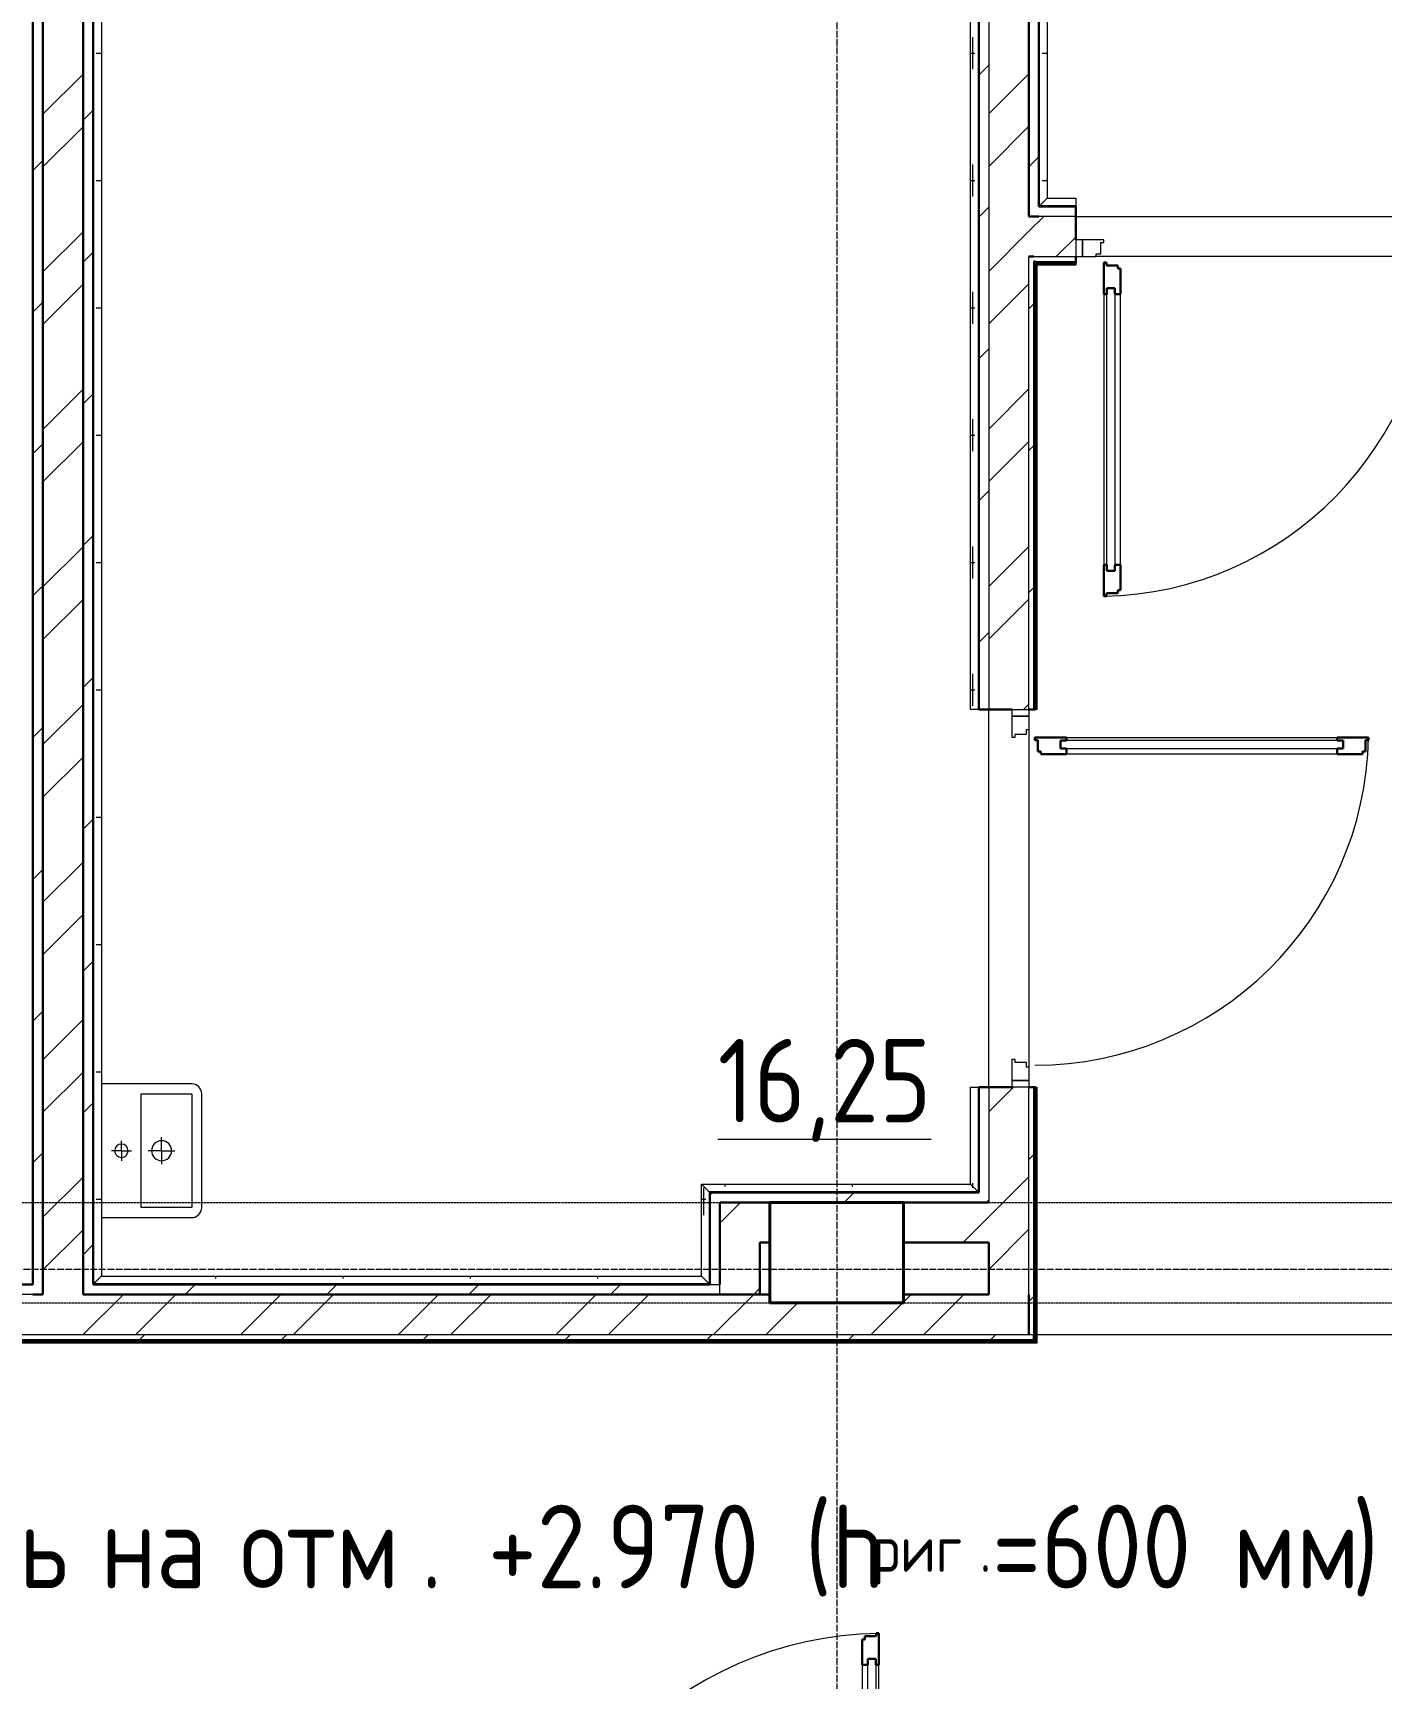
# Model space of a CAD drawing. Header units: millimetres. Extents: x -215207 to 92095, y -30385 to 123050.
# Drawn here: x -153525 to -149491, y -8182 to -3259 of the extents above; entities that cross this region are included whole.
import ezdxf

# ---------------------------------------------------------------- set-up
doc = ezdxf.new("R2010")
doc.units = ezdxf.units.MM
doc.linetypes.add('ADSK_Линия сетки', pattern=[25, 20, -2.5, 0, -2.5])
doc.linetypes.add('ADSK_Сверху', pattern=[4.5, 3, -1.5])
for name, color, linetype, lineweight in [('Аннотация', 7, 'Continuous', 20), ('Двери', 7, 'Continuous', 9), ('Линии', 7, 'Continuous', 9), ('Марки помещений', 7, 'Continuous', 20), ('Несущие колонны', 7, 'Continuous', 20), ('Ограждение', 7, 'Continuous', 9), ('Оси', 7, 'Continuous', 9), ('Перекрытие', 7, 'Continuous', 20), ('Стены наружные', 7, 'Continuous', 20), ('Стены штриховка', 7, 'Continuous', 9), ('Узлы', 7, 'Continuous', 20)]:
    doc.layers.add(name, color=color, linetype=linetype, lineweight=lineweight)
doc.layers.add('Двери открывание', color=7, linetype='Continuous', lineweight=9, true_color=0xc0c0c0)
doc.styles.add('GOST Common_3', font='GOST_Common.ttf', dxfattribs={"width": 0.9, "height": 2.5})
doc.styles.add('GOST Common_5', font='GOST_Common.ttf', dxfattribs={"width": 0.9, "height": 5})

# ---------------------------------------------------------------- blocks, each defined once
blk = doc.blocks.new('1 этаж 21082025')
at = {"layer": 'Двери'}
for p, q in [((49530, -35320), (49530, -35370)), ((49550, -35320), (49530, -35320)), ((49550, -35370), (49550, -35320)), ((49614, -35320), (49550, -35320)), ((49550, -35320), (49550, -35370)), ((49605, -35362), (49605, -35328)), ((49605, -35328), (49614, -35328)), ((49614, -35328), (49614, -35320)), ((49530, -35370), (49550, -35370)), ((49550, -35370), (49591, -35370)), ((49591, -35370), (49591, -35362)), ((49591, -35362), (49605, -35362)), ((49614, -35482), (49614, -36292)), ((49623, -35464), (49647, -35464)), ((49623, -36310), (49623, -35464)), ((49647, -35464), (49647, -36310)), ((49664, -36292), (49664, -35482)), ((49647, -36310), (49623, -36310)), ((49340, -36745), (49340, -36725)), ((49340, -36725), (49390, -36725)), ((49390, -36745), (49340, -36745)), ((49340, -36745), (49390, -36745)), ((49340, -36809), (49340, -36745)), ((49390, -36725), (49390, -36745)), ((49390, -36745), (49390, -36786)), ((49348, -36809), (49340, -36809)), ((49348, -36800), (49348, -36809)), ((49382, -36800), (49348, -36800)), ((49382, -36786), (49382, -36800)), ((49390, -36786), (49382, -36786)), ((49484, -36818), (49484, -36842)), ((50330, -36818), (49484, -36818)), ((49502, -36809), (50312, -36809)), ((50330, -36842), (50330, -36818)), ((49484, -36842), (50330, -36842)), ((50312, -36859), (49502, -36859)), ((49340, -37771), (49348, -37771)), ((49340, -37835), (49340, -37771)), ((49348, -37771), (49348, -37780)), ((49348, -37780), (49382, -37780)), ((49382, -37780), (49382, -37794)), ((49382, -37794), (49390, -37794)), ((49390, -37794), (49390, -37835)), ((49340, -37835), (49390, -37835)), ((49340, -37855), (49340, -37835)), ((49390, -37835), (49340, -37835)), ((49390, -37835), (49390, -37855)), ((49390, -37855), (49340, -37855)), ((48908, -40511), (48908, -39565)), ((48908, -39565), (48932, -39565)), ((48932, -39565), (48932, -40511)), ((48891, -39583), (48891, -40493)), ((48941, -40493), (48941, -39583))]:
    blk.add_line(p, q, dxfattribs=at)
at = {"layer": 'Двери', "lineweight": 30}
for p, q in [((49622, -35388), (49614, -35388)), ((49614, -35388), (49614, -35482)), ((49622, -35397), (49622, -35388)), ((49656, -35397), (49622, -35397)), ((49656, -35406), (49656, -35397)), ((49664, -35406), (49656, -35406)), ((49664, -35482), (49664, -35406)), ((49623, -35482), (49614, -35482)), ((49623, -35464), (49623, -35482)), ((49647, -35464), (49623, -35464)), ((49647, -35482), (49647, -35464)), ((49664, -35482), (49647, -35482)), ((49614, -36292), (49614, -36386)), ((49623, -36292), (49614, -36292)), ((49623, -36310), (49623, -36292)), ((49647, -36310), (49623, -36310)), ((49647, -36292), (49647, -36310)), ((49664, -36292), (49647, -36292)), ((49664, -36368), (49664, -36292)), ((49656, -36377), (49656, -36368)), ((49656, -36368), (49664, -36368)), ((49614, -36386), (49622, -36386)), ((49622, -36386), (49622, -36377)), ((49622, -36377), (49656, -36377)), ((49408, -36809), (49502, -36809)), ((49408, -36817), (49408, -36809)), ((49417, -36817), (49408, -36817)), ((49417, -36851), (49417, -36817)), ((49484, -36818), (49502, -36818)), ((49484, -36842), (49484, -36818)), ((49502, -36818), (49502, -36809)), ((50312, -36809), (50406, -36809)), ((50312, -36818), (50312, -36809)), ((50330, -36818), (50312, -36818)), ((50330, -36842), (50330, -36818)), ((50397, -36817), (50397, -36851)), ((50406, -36817), (50397, -36817)), ((50406, -36809), (50406, -36817)), ((49426, -36851), (49417, -36851)), ((49426, -36859), (49426, -36851)), ((49502, -36859), (49426, -36859)), ((49502, -36842), (49484, -36842)), ((49502, -36859), (49502, -36842)), ((50312, -36842), (50330, -36842)), ((50312, -36859), (50312, -36842)), ((50388, -36859), (50312, -36859)), ((50388, -36851), (50388, -36859)), ((50397, -36851), (50388, -36851)), ((48899, -39507), (48891, -39507)), ((48891, -39507), (48891, -39583)), ((48933, -39498), (48899, -39498)), ((48899, -39498), (48899, -39507)), ((48941, -39489), (48933, -39489)), ((48933, -39489), (48933, -39498)), ((48941, -39583), (48941, -39489)), ((48908, -39583), (48908, -39565)), ((48908, -39565), (48932, -39565)), ((48932, -39565), (48932, -39583)), ((48891, -39583), (48908, -39583)), ((48932, -39583), (48941, -39583))]:
    blk.add_line(p, q, dxfattribs=at)
at = {"layer": 'Двери открывание'}
for centre, radius, start, end in [((49596, -35388), 998, 271.0334, 0), ((49408, -36791), 998, 270, 358.9666), ((48959, -40587), 1098, 90.9393, 180)]:
    blk.add_arc(centre, radius, start, end, dxfattribs=at)
at = {"layer": 'Линии', "linetype": 'ADSK_Сверху'}
for p, q in [((43385, -38200), (54205, -38200)), ((43385, -38500), (54205, -38500))]:
    blk.add_line(p, q, dxfattribs=at)
at = {"layer": 'Линии', "lineweight": 18}
blk.add_line((49390, -38595), (55110, -38595), dxfattribs=at)
at = {"layer": 'Несущие колонны', "lineweight": 40}
for p, q in [((48615.1, -38200), (49015.1, -38200)), ((48615.1, -38500), (48615.1, -38200)), ((49015.1, -38200), (48615.1, -38200)), ((48615.1, -38200), (48615.1, -38475)), ((49015.1, -38200), (49015.1, -38500)), ((49015.1, -38475), (49015.1, -38200)), ((49015.1, -38500), (48615.1, -38500))]:
    blk.add_line(p, q, dxfattribs=at)
at = {"layer": 'Несущие колонны'}
for p, q in [((48615.1, -38475), (48615.1, -38500)), ((49015.1, -38500), (49015.1, -38475)), ((48615.1, -38500), (49015.1, -38500))]:
    blk.add_line(p, q, dxfattribs=at)
at = {"layer": 'Ограждение'}
for p, q in [((46592, -38443), (46592, -32232)), ((49238, -32232), (49238, -36725)), ((49422, -35218), (49422, -32232)), ((46615, -32255), (46615, -37845)), ((49215, -36725), (49215, -32255)), ((49445, -32255), (49445, -35195)), ((49222.4, -34808.9), (49222.4, -34713.6)), ((46599.5, -34761.3), (46601.6, -34761.3)), ((46601.6, -34761.3), (46607.3, -34761.3)), ((46607.3, -34761.3), (46615, -34761.3)), ((49215, -34761.3), (49222.7, -34761.3)), ((49222.7, -34761.3), (49228.4, -34761.3)), ((49429.5, -34761.3), (49431.6, -34761.3)), ((49431.6, -34761.3), (49437.3, -34761.3)), ((49437.3, -34761.3), (49445, -34761.3)), ((49222.4, -35189.9), (49222.4, -35094.6)), ((46599.5, -35142.3), (46601.6, -35142.3)), ((46601.6, -35142.3), (46607.3, -35142.3)), ((46607.3, -35142.3), (46615, -35142.3)), ((49215, -35142.3), (49222.7, -35142.3)), ((49222.7, -35142.3), (49228.4, -35142.3)), ((49429.5, -35142.3), (49431.6, -35142.3)), ((49431.6, -35142.3), (49437.3, -35142.3)), ((49437.3, -35142.3), (49445, -35142.3)), ((49530, -35218), (49422, -35218)), ((49445, -35195), (49530, -35195)), ((49530, -35195), (49530, -35218)), ((49530, -35218), (49530, -35220)), ((49415, -35395), (49410, -35390)), ((49530, -35390), (49530, -35395)), ((49415, -36725), (49415, -35395)), ((49415, -35395), (49530, -35395)), ((49222.4, -35570.9), (49222.4, -35475.6)), ((46599.5, -35523.3), (46601.6, -35523.3)), ((46601.6, -35523.3), (46607.3, -35523.3)), ((46607.3, -35523.3), (46615, -35523.3)), ((49215, -35523.3), (49222.7, -35523.3)), ((49222.7, -35523.3), (49228.4, -35523.3)), ((49222.4, -35951.9), (49222.4, -35856.6)), ((46599.5, -35904.3), (46601.6, -35904.3)), ((46601.6, -35904.3), (46607.3, -35904.3)), ((46607.3, -35904.3), (46615, -35904.3)), ((49215, -35904.3), (49222.7, -35904.3)), ((49222.7, -35904.3), (49228.4, -35904.3)), ((49222.4, -36332.9), (49222.4, -36237.6)), ((46599.5, -36285.3), (46601.6, -36285.3)), ((46601.6, -36285.3), (46607.3, -36285.3)), ((46607.3, -36285.3), (46615, -36285.3)), ((49215, -36285.3), (49222.7, -36285.3)), ((49222.7, -36285.3), (49228.4, -36285.3)), ((49222.4, -36713.9), (49222.4, -36618.6)), ((46599.5, -36666.3), (46601.6, -36666.3)), ((46601.6, -36666.3), (46607.3, -36666.3)), ((46607.3, -36666.3), (46615, -36666.3)), ((49215, -36666.3), (49222.7, -36666.3)), ((49222.7, -36666.3), (49228.4, -36666.3)), ((49238, -36725), (49215, -36725)), ((49240, -36725), (49238, -36725)), ((49415, -36725), (49410, -36725)), ((46599.5, -37047.3), (46601.6, -37047.3)), ((46601.6, -37047.3), (46607.3, -37047.3)), ((46607.3, -37047.3), (46615, -37047.3)), ((46599.5, -37428.3), (46601.6, -37428.3)), ((46601.6, -37428.3), (46607.3, -37428.3)), ((46607.3, -37428.3), (46615, -37428.3)), ((46599.5, -37809.3), (46601.6, -37809.3)), ((46601.6, -37809.3), (46607.3, -37809.3)), ((46607.3, -37809.3), (46615, -37809.3)), ((49215, -37855), (49238, -37855)), ((49215, -38145), (49215, -37855)), ((49222.4, -37856.9), (49222.4, -37855)), ((49238, -37855), (49240, -37855)), ((49238, -37855), (49238, -38168)), ((49410, -37855), (49415, -37855)), ((49415, -38620), (49415, -37855)), ((48410.1, -38145), (49215, -38145)), ((48410.1, -38420), (48410.1, -38145)), ((48481.6, -38152.4), (48481.6, -38145)), ((48862.6, -38152.4), (48862.6, -38145)), ((49222.4, -38156), (49222.4, -38142.6)), ((46599.5, -38190.3), (46601.6, -38190.3)), ((46601.6, -38190.3), (46607.3, -38190.3)), ((46607.3, -38190.3), (46615, -38190.3)), ((48410.1, -38190.3), (48417.8, -38190.3)), ((48417.5, -38237.9), (48417.5, -38156)), ((48417.8, -38190.3), (48423.5, -38190.3)), ((49238, -38168), (48433.1, -38168)), ((48433.1, -38168), (48433.1, -38443)), ((46615, -38245), (46615, -38420)), ((48433.1, -38443), (46592, -38443)), ((46615, -38420), (48410.1, -38420)), ((46957.6, -38427.4), (46957.6, -38420)), ((47338.6, -38427.4), (47338.6, -38420)), ((47719.6, -38427.4), (47719.6, -38420)), ((48100.6, -38427.4), (48100.6, -38420)), ((46310, -38620), (49415, -38620)), ((49415, -38620), (49410, -38615))]:
    blk.add_line(p, q, dxfattribs=at)
at = {"layer": 'Ограждение', "linetype": 'Continuous'}
for p, q in [((46590, -34761.3), (46592, -34761.3)), ((49238, -34761.3), (49240, -34761.3)), ((49420, -34951.8), (49422, -34951.8)), ((46590, -35142.3), (46592, -35142.3)), ((49238, -35142.3), (49240, -35142.3)), ((46590, -35523.3), (46592, -35523.3)), ((49238, -35523.3), (49240, -35523.3)), ((49410, -35760.3), (49415, -35760.3)), ((46590, -35904.3), (46592, -35904.3)), ((49238, -35904.3), (49240, -35904.3)), ((46590, -36285.3), (46592, -36285.3)), ((49238, -36285.3), (49240, -36285.3)), ((49410, -36360.3), (49415, -36360.3)), ((46590, -36666.3), (46592, -36666.3)), ((49238, -36666.3), (49240, -36666.3)), ((46590, -37047.3), (46592, -37047.3)), ((46590, -37428.3), (46592, -37428.3)), ((46590, -37809.3), (46592, -37809.3)), ((46590, -38190.3), (46592, -38190.3)), ((48434, -38190.3), (48435.1, -38190.3)), ((48481.6, -38170), (48481.6, -38168)), ((48862.6, -38170), (48862.6, -38168)), ((49410, -38160.3), (49415, -38160.3)), ((46736, -38620), (46736, -38615)), ((47336, -38620), (47336, -38615)), ((47936, -38620), (47936, -38615)), ((48536, -38620), (48536, -38615)), ((49136, -38620), (49136, -38615))]:
    blk.add_line(p, q, dxfattribs=at)
at = {"layer": 'Ограждение'}
for points in [[(49445, -35195), (49442.9, -35197), (49440, -35200), (49436.2, -35203.8), (49433.9, -35206.1), (49432.2, -35207.8), (49430.6, -35209.4), (49429.1, -35210.9), (49427.7, -35212.3), (49426.4, -35213.6), (49425, -35215), (49423.7, -35216.3), (49422.4, -35217.6), (49422, -35218), (49422, -35218)], [(48410.1, -38145), (48412.1, -38147), (48415.1, -38150), (48418.9, -38153.8), (48421.2, -38156.1), (48422.8, -38157.8), (48424.5, -38159.4), (48426, -38160.9), (48427.4, -38162.3), (48428.6, -38163.6), (48430, -38165), (48431.4, -38166.3), (48432.7, -38167.6), (48433.1, -38168), (48433.1, -38168)], [(49215, -38145), (49217, -38147.1), (49220, -38150), (49223.8, -38153.8), (49226.1, -38156.1), (49227.8, -38157.8), (49229.4, -38159.4), (49230.9, -38160.9), (49232.3, -38162.3), (49233.6, -38163.6), (49235, -38165), (49236.3, -38166.3), (49237.6, -38167.6), (49238, -38168), (49238, -38168)], [(46615, -38420), (46612.9, -38422), (46610, -38425), (46606.2, -38428.8), (46603.9, -38431.1), (46602.2, -38432.8), (46600.6, -38434.4), (46599.1, -38435.9), (46597.7, -38437.3), (46596.4, -38438.6), (46595, -38440), (46593.7, -38441.3), (46592.4, -38442.6), (46592, -38443), (46592, -38443)], [(48410.1, -38420), (48412.1, -38422.1), (48415.1, -38425), (48418.9, -38428.8), (48421.2, -38431.1), (48422.9, -38432.8), (48424.5, -38434.4), (48426, -38435.9), (48427.4, -38437.3), (48428.6, -38438.6), (48430, -38440), (48431.4, -38441.3), (48432.7, -38442.6), (48433.1, -38443), (48433.1, -38443)]]:
    blk.add_open_spline(points, degree=3, knots=[0, 0, 0, 0, 0.166667, 0.25, 0.333333, 0.375, 0.416667, 0.5, 0.541667, 0.583333, 0.666667, 0.75, 0.833333, 1, 1, 1, 1], dxfattribs=at)
at = {"layer": 'Оси', "linetype": 'ADSK_Линия сетки'}
for p, q in [((48815.1, -29900), (48815.1, -60626.1)), ((62867.3, -38400), (-14072.3, -38400))]:
    blk.add_line(p, q, dxfattribs=at)
at = {"layer": 'Перекрытие', "color": 49, "true_color": 0x464646}
blk.add_line((49270, -37855), (49270, -36725.3), dxfattribs=at)
at = {"layer": 'Стены наружные', "lineweight": 30}
for p, q in [((46410, -32230), (46410, -38445)), ((46440, -32200), (46440, -38475)), ((46560, -38475), (46560, -32200)), ((46590, -38445), (46590, -32230)), ((49240, -32230), (49240, -36725)), ((49390, -35250), (49390, -32200)), ((49420, -35220), (49420, -32200)), ((49530, -35220), (49420, -35220)), ((49530, -35320), (49530, -35220)), ((49420, -35250), (49390, -35250)), ((49390, -35370), (49405, -35370)), ((49405, -35385), (49410, -35385)), ((49410, -36725), (49410, -35390)), ((49410, -35390), (49530, -35390)), ((49530, -35390), (49530, -35370)), ((49240, -36725), (49340, -36725)), ((49390, -36725), (49410, -36725)), ((49340, -37855), (49240, -37855)), ((49240, -37855), (49240, -38170)), ((49410, -37855), (49390, -37855)), ((49410, -38615), (49410, -37855)), ((49240, -38170), (48435.1, -38170)), ((48435.1, -38170), (48435.1, -38445)), ((49270, -38200), (48465.1, -38200)), ((48465.1, -38200), (48465.1, -38445)), ((48615.1, -38320), (48615.1, -38200)), ((49015.1, -38200), (49015.1, -38320)), ((48585.1, -38320), (48615.1, -38320)), ((48585.1, -38475), (48585.1, -38320)), ((49015.1, -38320), (49270, -38320)), ((49270, -38320), (49270, -38475)), ((46410, -38445), (46310, -38445)), ((46440, -38475), (46410, -38475)), ((46560, -38475), (48615.1, -38475)), ((48435.1, -38445), (46590, -38445)), ((49270, -38475), (49015.1, -38475)), ((49390, -38595), (49390, -38475)), ((46310, -38615), (49410, -38615)), ((49405, -38610), (49405, -38595))]:
    blk.add_line(p, q, dxfattribs=at)
at = {"layer": 'Стены наружные', "linetype": 'Continuous', "lineweight": 9}
for p, q in [((49240, -34827.5), (49270, -34797.5)), ((46440, -34944.1), (46560, -34824.1)), ((49270, -34942.8), (49390, -34822.8)), ((46560, -34961.9), (46590, -34931.9)), ((46440, -35101.2), (46560, -34981.2)), ((49270, -35100), (49390, -34980)), ((46410, -35111.9), (46440, -35081.9)), ((49390, -35101.8), (49420, -35071.8)), ((49240, -35251.8), (49270, -35221.8)), ((49390, -35294.3), (49434.3, -35250)), ((46440, -35415.5), (46560, -35295.5)), ((49270, -35414.3), (49390, -35294.3)), ((49471.5, -35370), (49530, -35311.5)), ((46560, -35386.2), (46590, -35356.2)), ((49455.3, -35390), (49460.3, -35385)), ((49526.1, -35390), (49530, -35386.1)), ((49405, -35440.3), (49410, -35435.3)), ((46440, -35572.7), (46560, -35452.7)), ((49270, -35571.5), (49390, -35451.5)), ((46410, -35536.2), (46440, -35506.2)), ((49390, -35526.1), (49405, -35511.1)), ((49405, -35511.1), (49410, -35506.1)), ((49405, -35581.8), (49410, -35576.8)), ((49240, -35676.1), (49270, -35646.1)), ((49405, -35652.5), (49410, -35647.5)), ((49405, -35723.2), (49410, -35718.2)), ((46440, -35887), (46560, -35767)), ((46560, -35810.5), (46590, -35780.5)), ((49270, -35885.8), (49390, -35765.8)), ((49405, -35793.9), (49410, -35788.9)), ((49405, -35864.6), (49410, -35859.6)), ((46410, -35960.5), (46440, -35930.5)), ((46440, -36044.1), (46560, -35924.1)), ((49270, -36042.9), (49390, -35922.9)), ((49405, -35935.3), (49410, -35930.3)), ((49390, -35950.3), (49405, -35935.3)), ((49405, -36006), (49410, -36001)), ((49240, -36100.3), (49270, -36070.3)), ((49405, -36076.7), (49410, -36071.7)), ((49405, -36147.4), (49410, -36142.4)), ((46560, -36234.7), (46590, -36204.7)), ((49405, -36218.2), (49410, -36213.2)), ((46440, -36358.4), (46560, -36238.4)), ((49270, -36357.2), (49390, -36237.2)), ((49405, -36288.9), (49410, -36283.9)), ((46410, -36384.7), (46440, -36354.7)), ((49390, -36374.6), (49405, -36359.6)), ((49405, -36359.6), (49410, -36354.6)), ((46440, -36515.6), (46560, -36395.6)), ((49270, -36514.4), (49390, -36394.4)), ((49405, -36430.3), (49410, -36425.3)), ((49240, -36524.6), (49270, -36494.6)), ((49405, -36501), (49410, -36496)), ((49405, -36571.7), (49410, -36566.7)), ((46560, -36659), (46590, -36629)), ((49405, -36642.4), (49410, -36637.4)), ((46440, -36829.9), (46560, -36709.9)), ((49373.7, -36725), (49390, -36708.7)), ((49405, -36713.1), (49410, -36708.1)), ((46410, -36809), (46440, -36779)), ((46440, -36987.1), (46560, -36867.1)), ((46560, -37083.3), (46590, -37053.3)), ((46410, -37233.3), (46440, -37203.3)), ((46440, -37301.4), (46560, -37181.4)), ((46440, -37458.5), (46560, -37338.5)), ((46560, -37507.5), (46590, -37477.5)), ((46410, -37657.5), (46440, -37627.5)), ((46440, -37772.8), (46560, -37652.8)), ((46440, -37930), (46560, -37810)), ((46560, -37931.8), (46590, -37901.8)), ((49270, -37928.8), (49343.8, -37855)), ((49405, -37915.2), (49410, -37910.2)), ((49405, -37985.9), (49410, -37980.9)), ((46410, -38081.8), (46440, -38051.8)), ((49390, -38071.6), (49405, -38056.6)), ((49405, -38056.6), (49410, -38051.6)), ((46440, -38244.3), (46560, -38124.3)), ((49270, -38243.1), (49390, -38123.1)), ((49405, -38127.3), (49410, -38122.3)), ((48435.1, -38178), (48443.1, -38170)), ((48837.4, -38200), (48867.4, -38170)), ((49261.6, -38200), (49270, -38191.6)), ((49405, -38198.1), (49410, -38193.1)), ((48465.1, -38262.2), (48527.3, -38200)), ((49193.1, -38320), (49270, -38243.1)), ((46440, -38401.5), (46560, -38281.5)), ((49270, -38400.2), (49390, -38280.2)), ((49405, -38268.8), (49410, -38263.8)), ((46560, -38356.1), (46590, -38326.1)), ((49405, -38339.5), (49410, -38334.5)), ((49405, -38410.2), (49410, -38405.2)), ((46560.8, -38595), (46680.8, -38475)), ((46717.9, -38595), (46837.9, -38475)), ((46865.3, -38475), (46895.3, -38445)), ((47032.2, -38595), (47152.2, -38475)), ((47189.4, -38595), (47309.4, -38475)), ((47289.6, -38475), (47319.6, -38445)), ((47503.7, -38595), (47623.7, -38475)), ((47660.8, -38595), (47780.8, -38475)), ((47713.8, -38475), (47743.8, -38445)), ((47975.2, -38595), (48095.2, -38475)), ((48132.3, -38595), (48252.3, -38475)), ((48138.1, -38475), (48168.1, -38445)), ((48446.6, -38595), (48566.6, -38475)), ((48566.6, -38475), (48585.1, -38456.5)), ((49015.1, -38498), (49038.1, -38475)), ((49075.2, -38595), (49195.2, -38475)), ((49390, -38495.9), (49405, -38480.9)), ((49405, -38480.9), (49410, -38475.9)), ((48603.8, -38595), (48698.8, -38500)), ((48918.1, -38595), (49013.1, -38500)), ((49405, -38551.6), (49410, -38546.6)), ((46442.5, -38615), (46447.5, -38610)), ((46513.2, -38615), (46518.2, -38610)), ((46583.9, -38615), (46588.9, -38610)), ((46654.6, -38615), (46659.6, -38610)), ((46725.3, -38615), (46730.3, -38610)), ((46730.3, -38610), (46745.3, -38595)), ((46796, -38615), (46801, -38610)), ((46866.7, -38615), (46871.7, -38610)), ((46937.4, -38615), (46942.4, -38610)), ((47008.2, -38615), (47013.2, -38610)), ((47078.9, -38615), (47083.9, -38610)), ((47149.6, -38615), (47154.6, -38610)), ((47154.6, -38610), (47169.6, -38595)), ((47220.3, -38615), (47225.3, -38610)), ((47291, -38615), (47296, -38610)), ((47361.7, -38615), (47366.7, -38610)), ((47432.4, -38615), (47437.4, -38610)), ((47503.1, -38615), (47508.1, -38610)), ((47573.8, -38615), (47578.8, -38610)), ((47578.8, -38610), (47593.8, -38595)), ((47644.6, -38615), (47649.6, -38610)), ((47715.3, -38615), (47720.3, -38610)), ((47786, -38615), (47791, -38610)), ((47856.7, -38615), (47861.7, -38610)), ((47927.4, -38615), (47932.4, -38610)), ((47998.1, -38615), (48003.1, -38610)), ((48003.1, -38610), (48018.1, -38595)), ((48068.8, -38615), (48073.8, -38610)), ((48139.5, -38615), (48144.5, -38610)), ((48210.2, -38615), (48215.2, -38610)), ((48281, -38615), (48286, -38610)), ((48351.7, -38615), (48356.7, -38610)), ((48422.4, -38615), (48427.4, -38610)), ((48427.4, -38610), (48442.4, -38595)), ((48493.1, -38615), (48498.1, -38610)), ((48563.8, -38615), (48568.8, -38610)), ((48634.5, -38615), (48639.5, -38610)), ((48705.2, -38615), (48710.2, -38610)), ((48775.9, -38615), (48780.9, -38610)), ((48846.6, -38615), (48851.6, -38610)), ((48851.6, -38610), (48866.6, -38595)), ((48917.3, -38615), (48922.3, -38610)), ((48988.1, -38615), (48993.1, -38610)), ((49058.8, -38615), (49063.8, -38610)), ((49129.5, -38615), (49134.5, -38610)), ((49200.2, -38615), (49205.2, -38610)), ((49270.9, -38615), (49275.9, -38610)), ((49275.9, -38610), (49290.9, -38595)), ((49341.6, -38615), (49346.6, -38610)), ((49389.5, -38595), (49390, -38594.5))]:
    blk.add_line(p, q, dxfattribs=at)
at = {"layer": 'Стены наружные'}
for p, q in [((49530, -35250), (50660, -35250)), ((50599, -35370), (49591, -35370)), ((49270, -36725.3), (49270, -36725)), ((49390, -36786), (49390, -37794)), ((48615.1, -38500), (48615.1, -38475)), ((49015.1, -38475), (49015.1, -38500)), ((49015.1, -38500), (48615.1, -38500))]:
    blk.add_line(p, q, dxfattribs=at)
at = {"layer": 'Стены штриховка'}
for p, q in [((49270, -32230), (49270, -36725)), ((49530, -35250), (49420, -35250)), ((49390, -36725), (49390, -35370)), ((49405, -35370), (49530, -35370)), ((49405, -36725), (49405, -35385)), ((49410, -35385), (49530, -35385)), ((49270, -37855), (49270, -38200)), ((49390, -38475), (49390, -37855)), ((49405, -38595), (49405, -37855)), ((46410, -38475), (46310, -38475)), ((48435.1, -38445), (48465.1, -38445)), ((48465.1, -38475), (48465.1, -38445)), ((46310, -38595), (49390, -38595)), ((46310, -38610), (49405, -38610))]:
    blk.add_line(p, q, dxfattribs=at)
at = {"layer": 'Узлы', "lineweight": 9}
for p, q in [((46885, -37845), (46615, -37845)), ((46615, -37845), (46615, -38045)), ((46915, -38045), (46915, -37875)), ((46615, -38045), (46615, -38245)), ((46675, -38045), (46645, -38045)), ((46675, -38045), (46675, -38015)), ((46675, -38045), (46705, -38045)), ((46675, -38045), (46675, -38075)), ((46795, -38045), (46755, -38045)), ((46795, -38045), (46795, -38005)), ((46795, -38045), (46835, -38045)), ((46795, -38045), (46795, -38085)), ((46915, -38215), (46915, -38045)), ((46615, -38245), (46885, -38245))]:
    blk.add_line(p, q, dxfattribs=at)
at = {"layer": 'Узлы'}
for p, q in [((46734.1, -37875), (46885, -37875)), ((46734.1, -38215), (46734.1, -37875)), ((46885, -37875), (46885, -38215)), ((46885, -38215), (46734.1, -38215))]:
    blk.add_line(p, q, dxfattribs=at)
for centre, start, end in [((46885, -37875), 0, 90), ((46885, -38215), 270, 0)]:
    blk.add_arc(centre, 30, start, end, dxfattribs=at)
at = {"layer": 'Узлы', "lineweight": 9}
for centre, radius, start, end in [((46675, -38045), 20, 90, 180), ((46675, -38045), 20, 180, 270.0116), ((46675, -38045), 20, 0, 90), ((46675, -38045), 20, 270, 0), ((46795, -38045), 30, 90, 180), ((46795, -38045), 30, 180, 270.0077), ((46795, -38045), 30, 0, 90), ((46795, -38045), 30, 270, 0)]:
    blk.add_arc(centre, radius, start, end, dxfattribs=at)
at = {"layer": 'Аннотация', "width": 0.9}
for s, height, style, p in [('. +2.970 (h', 250, 'GOST Common_3', (47571.6, -39354.3)), (')', 250, 'GOST Common_3', (50357.7, -39354.3)), ('Ригель', 250, 'GOST Common_3', (45553.5, -39354.3)), ('=600', 250, 'GOST Common_3', (49280.1, -39354.3)), ('на', 250, 'GOST Common_3', (46613.1, -39354.3)), ('отм', 250, 'GOST Common_3', (47029.9, -39354.3)), ('мм', 250, 'GOST Common_3', (50000.5, -39354.3)), ('риг', 138.75, 'GOST Common_5', (48921.1, -39305)), ('.', 138.8, 'GOST Common_5', (49242.5, -39305))]:
    blk.add_text(s, height=height, dxfattribs=dict(at, style=style)).set_placement(p)
at = {"layer": 'Марки помещений', "style": 'GOST Common_3', "width": 0.9}
blk.add_text('%%U16,25', height=250, dxfattribs=at).set_placement((48459, -37960.4))

msp = doc.modelspace()

# ---------------------------------------------------------------- block references
msp.add_blockref('1 этаж 21082025', (-199934.8, 31441.4))

doc.saveas('drawing.dxf')
